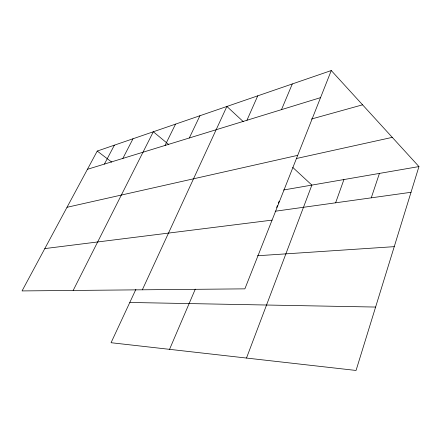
<?xml version="1.0" encoding="UTF-8"?>
<svg xmlns="http://www.w3.org/2000/svg" width="441" height="441" viewBox="0 0 441 441"><rect width="100%" height="100%" fill="white"/><g stroke="black" fill="none" stroke-linecap="round" stroke-linejoin="round"><path stroke-width="0.66" d="M331.268 70.543L244.871 288.855L22.05 290.922L97.241 151.065L331.268 70.543L418.95 166.577L356.052 370.457L111.06 342.718L135.894 289.362M371.267 197.833L379.431 173.412M335.618 202.81L343.93 179.553M246.491 358.048L311.87 185.093L292.736 167.393M276.65 207.496L277.389 205.616M278.381 203.119L279.125 201.239M281.496 109.644L292.3 83.955M169.553 349.338L195.286 289.142M246.943 120.266L257.742 95.84M142.344 289.803L226.883 106.457L243.371 121.716M189.316 137.983L199.938 115.729M165.044 145.447L175.535 124.125M73.167 290.448L153.319 131.771L168.473 144.312M122.852 158.418L133.017 138.755M104.407 164.085L114.395 145.161M87.434 169.305L320.546 97.637M311.368 119.048L362.563 104.82M67.01 207.292L297.708 155.348M296.286 158.534L392.281 137.366M283.585 189.988L418.95 166.577M275.162 211.245L411.018 192.287M44.811 248.586L272.075 220.12M257.533 255.752L394.243 246.657M129.797 302.465L375.611 307.057M97.241 151.065L111.799 162.167"/></g></svg>
